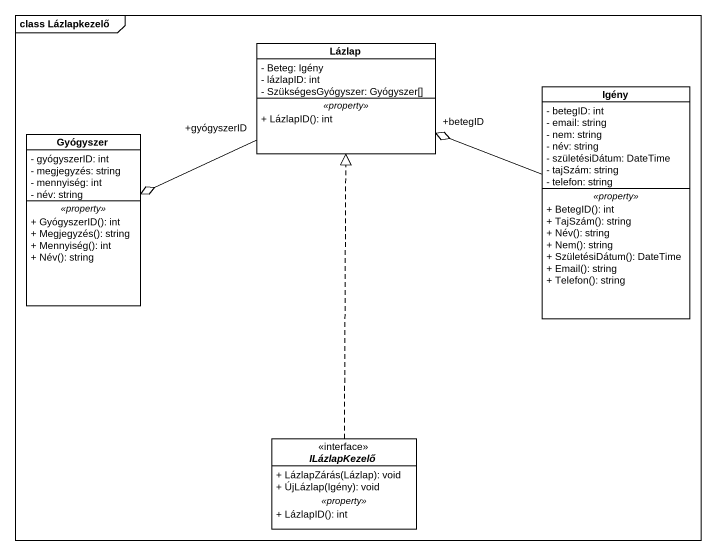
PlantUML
@startuml
mainframe class Lázlapkezelő
hide circle
hide empty members
skinparam classAttributeIconSize 0
class Lázlap {
  - Beteg: Igény
  - lázlapID: int
  - SzükségesGyógyszer: Gyógyszer[]
  .. <<property>> ..
  + LázlapID(): int
}
class Igény {
  - betegID: int
  - email: string
  - nem: string
  - név: string
  - születésiDátum: DateTime
  - tajSzám: string
  - telefon: string
  .. <<property>> ..
  + BetegID(): int
  + TajSzám(): string
  + Név(): string
  + Nem(): string
  + SzületésiDátum(): DateTime
  + Email(): string
  + Telefon(): string
}
class Gyógyszer {
  - gyógyszerID: int
  - megjegyzés: string
  - mennyiség: int
  - név: string
  .. <<property>> ..
  + GyógyszerID(): int
  + Megjegyzés(): string
  + Mennyiség(): int
  + Név(): string
}
interface ILázlapKezelő <<interface>> {
  + LázlapZárás(Lázlap): void
  + ÚjLázlap(Igény): void
  .. <<property>> ..
  + LázlapID(): int
}
Lázlap "+betegID" -right- Igény
Lázlap "+gyógyszerID" -left- Gyógyszer
Lázlap -left-o Gyógyszer
Igény -left-o Lázlap
ILázlapKezelő .up.|> Lázlap
@enduml
